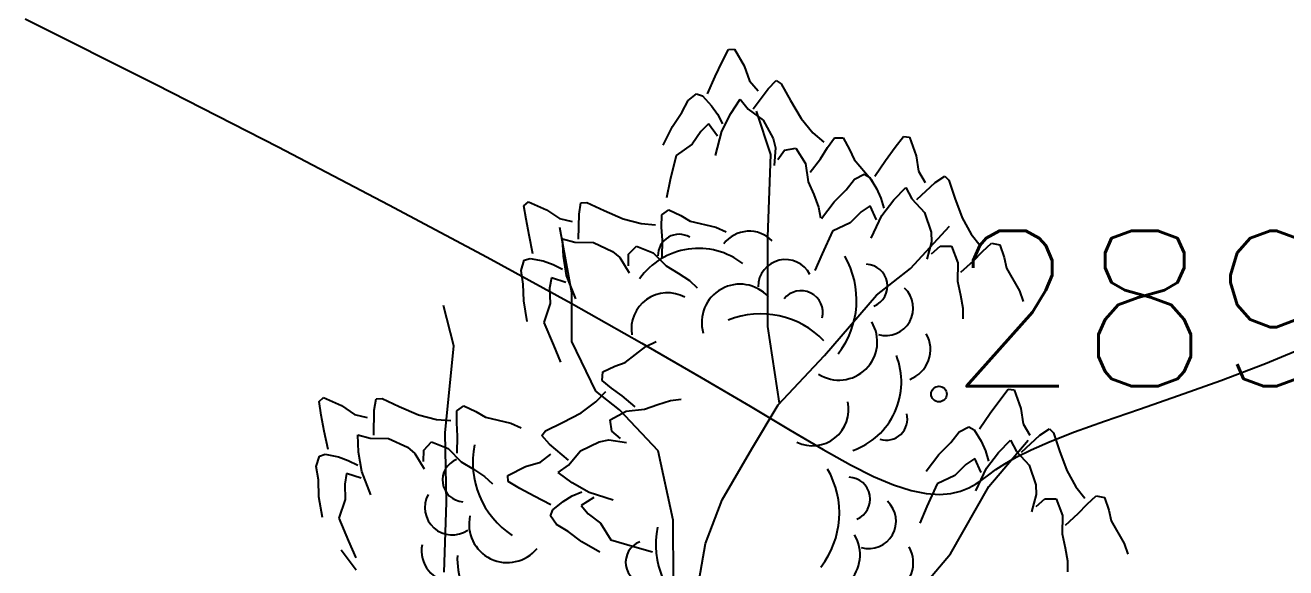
# Model space of a CAD drawing. Extents: x 524954 to 526204, y 9523489 to 9524010.
# Drawn here: x 525864.28 to 525872.38, y 9523763.68 to 9523767.17 of the extents above; entities that cross this region are included whole.
import ezdxf

# ---------------------------------------------------------------- set-up
doc = ezdxf.new("R2010")
doc.units = 0
doc.header["$PDMODE"] = 33
doc.header["$PDSIZE"] = 0.1
doc.linetypes.add('ACAD_ISO12W100', pattern=[21, 12, -3, 0, -3, 0, -3])
for name, color, linetype in [('Arbre', 34, 'ACAD_ISO12W100'), ('CN_01_00', 3, 'Continuous'), ('TopoAlt', 3, 'Continuous'), ('TOPOJIS', 7, 'Continuous')]:
    doc.layers.add(name, color=color, linetype=linetype)
doc.styles.add('Simplex 1.0', font='Simplex.shx', dxfattribs={"width": 0.99, "height": 1})

# ---------------------------------------------------------------- blocks, each defined once
blk = doc.blocks.new('TCPOINT M')
at = {"color": 0}
blk.add_point((0, 0), dxfattribs=at)
at = {"layer": 'TopoAlt', "style": 'Simplex 1.0', "width": 0.99}
blk.add_attdef('ALT', (0.15, 0.15), '', height=1, dxfattribs=at)
blk = doc.blocks.new('v088')
at = {"linetype": 'Continuous'}
for p, q in [((-0.0239, 12.3184), (0.0161, 12.3965)), ((0.0161, 12.3965), (0.0546, 12.3999)), ((0.0546, 12.3999), (0.1184, 12.2906)), ((-0.0686, 12.2238), (-0.0239, 12.3184)), ((0.1184, 12.2906), (0.1522, 12.1952)), ((-0.1179, 12.1126), (-0.0686, 12.2238)), ((0.1522, 12.1952), (0.2074, 12.1313)), ((0.2717, 12.1435), (0.3242, 12.1966)), ((0.3242, 12.1966), (0.3557, 12.1751)), ((0.3557, 12.1751), (0.415, 12.0689)), ((-0.2428, 12.0693), (-0.1881, 12.111)), ((-0.1881, 12.111), (-0.1505, 12.0986)), ((-0.1505, 12.0986), (-0.0915, 12.0354)), ((0.1746, 12.0155), (0.2717, 12.1435)), ((-0.2828, 11.9912), (-0.2428, 12.0693)), ((-0.0915, 12.0354), (-0.0536, 11.98)), ((0.0317, 11.9844), (0.0922, 12.0781)), ((0.0922, 12.0781), (0.1437, 12.0135)), ((0.1437, 12.0135), (0.2395, 11.9416)), ((0.2897, 11.7219), (0.1969, 11.9998)), ((0.415, 12.0689), (0.4841, 11.9528)), ((-0.344, 11.9013), (-0.2828, 11.9912)), ((-0.1123, 11.9179), (-0.1618, 11.8694)), ((-0.0542, 11.8389), (-0.1123, 11.9179)), ((-0.0536, 11.98), (-0.0225, 11.9193)), ((-0.0252, 11.8718), (0.0317, 11.9844)), ((0.2395, 11.9416), (0.3048, 11.8248)), ((0.4841, 11.9528), (0.5601, 11.8616)), ((-0.4033, 11.7804), (-0.344, 11.9013)), ((-0.1618, 11.8694), (-0.2169, 11.7884)), ((-0.066, 11.7153), (-0.0252, 11.8718)), ((0.5601, 11.8616), (0.6304, 11.8005)), ((1.0886, 11.7676), (1.1424, 11.8368)), ((1.1424, 11.8368), (1.1809, 11.833)), ((-0.2169, 11.7884), (-0.3202, 11.714)), ((0.3048, 11.8248), (0.32, 11.7651)), ((0.32, 11.7651), (0.3106, 11.6498)), ((0.378, 11.7487), (0.4498, 11.7623)), ((0.4498, 11.7623), (0.5114, 11.6644)), ((0.6075, 11.6944), (0.6527, 11.7656)), ((0.6527, 11.7656), (0.6994, 11.8293)), ((0.6994, 11.8293), (0.7544, 11.828)), ((0.7544, 11.828), (0.796, 11.7537)), ((1.027, 11.683), (1.0886, 11.7676)), ((1.1809, 11.833), (1.2232, 11.7138)), ((-0.3202, 11.714), (-0.3572, 11.5582)), ((0.2697, 11.1929), (0.2897, 11.7219)), ((0.3344, 11.6895), (0.378, 11.7487)), ((0.5418, 11.6075), (0.6075, 11.6944)), ((0.796, 11.7537), (0.824, 11.6885)), ((0.824, 11.6885), (0.9344, 11.5607)), ((0.9578, 11.583), (1.027, 11.683)), ((1.2232, 11.7138), (1.2386, 11.6137)), ((0.5114, 11.6644), (0.5299, 11.5465)), ((0.827, 11.5637), (0.8886, 11.5945)), ((0.8886, 11.5945), (0.9232, 11.5753)), ((1.2386, 11.6137), (1.2809, 11.5407)), ((-0.3572, 11.5582), (-0.3824, 11.4437)), ((0.5299, 11.5465), (0.5653, 11.4632)), ((0.7732, 11.4945), (0.827, 11.5637)), ((0.9232, 11.5753), (0.9693, 11.5022)), ((0.9344, 11.5607), (0.97, 11.497)), ((1.2271, 11.433), (1.3463, 11.5407)), ((1.3463, 11.5407), (1.4079, 11.583)), ((1.4079, 11.583), (1.4348, 11.556)), ((1.4348, 11.556), (1.4733, 11.4406)), ((0.5653, 11.4632), (0.5962, 11.3829)), ((0.6962, 11.4176), (0.7732, 11.4945)), ((0.9693, 11.5022), (0.9963, 11.4406)), ((0.9963, 11.4406), (1.0155, 11.3753)), ((1.0809, 11.4291), (1.1578, 11.5099)), ((1.1578, 11.5099), (1.1963, 11.4368)), ((1.1963, 11.4368), (1.2771, 11.3483)), ((1.4733, 11.4406), (1.5194, 11.3137)), ((-1.2987, 11.3921), (-1.2695, 11.4174)), ((-1.2853, 11.3054), (-1.2987, 11.3921)), ((-1.2695, 11.4174), (-1.1537, 11.3664)), ((-1.1537, 11.3664), (-1.0704, 11.3089)), ((-0.9434, 11.3371), (-0.9319, 11.4109)), ((-0.9319, 11.4109), (-0.8938, 11.412)), ((-0.8938, 11.412), (-0.7835, 11.3608)), ((-0.7835, 11.3608), (-0.6595, 11.3072)), ((-0.4126, 11.3334), (-0.3673, 11.3647)), ((-0.3673, 11.3647), (-0.2901, 11.3288)), ((0.5962, 11.3829), (0.6091, 11.3149)), ((0.6155, 11.3099), (0.6962, 11.4176)), ((0.8693, 11.3522), (0.8001, 11.2829)), ((0.927, 11.3906), (0.8693, 11.3522)), ((0.9693, 11.3022), (0.927, 11.3906)), ((1.004, 11.3291), (1.0809, 11.4291)), ((-1.266, 11.2026), (-1.2853, 11.3054)), ((-1.0704, 11.3089), (-0.9882, 11.2895)), ((-0.9469, 11.1764), (-0.9434, 11.3371)), ((-0.6595, 11.3072), (-0.5444, 11.2779)), ((-0.5444, 11.2779), (-0.4516, 11.2697)), ((-0.4131, 11.2545), (-0.4126, 11.3334)), ((-0.2901, 11.3288), (-0.2291, 11.2925)), ((-0.2291, 11.2925), (-0.0648, 11.2537)), ((0.8001, 11.2829), (0.6847, 11.2291)), ((0.9347, 11.1829), (1.004, 11.3291)), ((1.2771, 11.3483), (1.3194, 11.2214)), ((1.5194, 11.3137), (1.5771, 11.2099)), ((-1.2408, 11.0836), (-1.266, 11.2026)), ((-0.9914, 10.8307), (-1.0686, 11.252)), ((-0.4079, 11.1703), (-0.4131, 11.2545)), ((-0.0648, 11.2537), (0.0014, 11.223)), ((0.2693, 10.6145), (0.2697, 11.1929)), ((0.6847, 11.2291), (0.6193, 11.0829)), ((1.1882, 10.9882), (1.4374, 11.2608)), ((1.3194, 11.2214), (1.3232, 11.1598)), ((1.5771, 11.2099), (1.6348, 11.1368)), ((-1.0503, 11.1789), (-0.9708, 11.1567)), ((-1.0444, 11.0675), (-1.0503, 11.1789)), ((-0.9708, 11.1567), (-0.851, 11.1547)), ((-0.851, 11.1547), (-0.7296, 11.0984)), ((-0.6257, 11.0796), (-0.5755, 11.1328)), ((-0.5755, 11.1328), (-0.4682, 11.0896)), ((-0.4102, 11.0614), (-0.4079, 11.1703)), ((1.3232, 11.1598), (1.2925, 11.0483)), ((1.3232, 11.0829), (1.3771, 11.1329)), ((1.3771, 11.1329), (1.4502, 11.1329)), ((1.4502, 11.1329), (1.4925, 11.0252)), ((1.6502, 11.0983), (1.7079, 11.1522)), ((1.7079, 11.1522), (1.7617, 11.1406)), ((1.7617, 11.1406), (1.7887, 11.0598)), ((-1.3166, 10.9752), (-1.2967, 11.0411)), ((-1.2967, 11.0411), (-1.2589, 11.0531)), ((-1.2589, 11.0531), (-1.1741, 11.0365)), ((-1.1741, 11.0365), (-1.1109, 11.0139)), ((-1.0245, 10.9429), (-1.0444, 11.0675)), ((-0.7296, 11.0984), (-0.6822, 11.0589)), ((-0.6822, 11.0589), (-0.6222, 10.96)), ((-0.6263, 11.0061), (-0.6257, 11.0796)), ((-0.4682, 11.0896), (-0.3841, 11.005)), ((0.6193, 11.0829), (0.5731, 10.9752)), ((1.4925, 11.0252), (1.4886, 10.906)), ((1.5117, 10.9637), (1.5925, 11.0368)), ((1.5925, 11.0368), (1.6502, 11.0983)), ((1.7887, 11.0598), (1.8041, 10.9906)), ((-1.3032, 10.8885), (-1.3166, 10.9752)), ((-1.1109, 11.0139), (-1.0501, 10.983)), ((-0.3841, 11.005), (-0.3065, 10.9583)), ((-0.3065, 10.9583), (-0.2344, 10.9114)), ((0.9679, 10.8157), (1.1882, 10.9882)), ((1.8041, 10.9906), (1.8887, 10.8444)), ((-1.3, 10.7798), (-1.3032, 10.8885)), ((-1.122, 10.9292), (-1.1336, 10.8608)), ((-1.0286, 10.8992), (-1.122, 10.9292)), ((-0.9657, 10.7922), (-1.0245, 10.9429)), ((-0.2344, 10.9114), (-0.1841, 10.8638)), ((1.4886, 10.906), (1.5079, 10.8175)), ((-1.1336, 10.8608), (-1.1308, 10.7629)), ((-0.9911, 10.5198), (-0.9914, 10.8307)), ((0.6339, 10.4293), (0.9679, 10.8157)), ((1.5079, 10.8175), (1.5233, 10.7329)), ((1.8887, 10.8444), (1.9118, 10.7752)), ((-1.7492, 10.4915), (-1.8168, 10.7513)), ((-1.2771, 10.6471), (-1.3, 10.7798)), ((-1.1308, 10.7629), (-1.1708, 10.642)), ((1.5233, 10.7329), (1.5233, 10.6636)), ((-1.1708, 10.642), (-1.1094, 10.4942)), ((0.3448, 10.1217), (0.2693, 10.6145)), ((-1.8059, 9.9306), (-1.7492, 10.4915)), ((-1.1094, 10.4942), (-1.0628, 10.3867)), ((-0.8352, 10.1996), (-0.9911, 10.5198)), ((-0.648, 10.3846), (-0.514, 10.4875)), ((-0.514, 10.4875), (-0.4484, 10.5194)), ((-0.7146, 10.3603), (-0.648, 10.3846)), ((0.3358, 10.1122), (0.6339, 10.4293)), ((-0.7957, 10.2682), (-0.7912, 10.3231)), ((-0.7912, 10.3231), (-0.7146, 10.3603)), ((-0.7348, 10.218), (-0.7957, 10.2682)), ((-0.6662, 10.1688), (-0.7348, 10.218)), ((-2.6162, 10.1323), (-2.587, 10.1577)), ((-2.587, 10.1577), (-2.4712, 10.1066)), ((-2.2608, 10.0773), (-2.2494, 10.1511)), ((-2.2494, 10.1511), (-2.2113, 10.1522)), ((-2.2113, 10.1522), (-2.101, 10.101)), ((-0.8359, 10.1311), (-0.7709, 10.1978)), ((-0.6834, 10.0784), (-0.8352, 10.1996)), ((-0.5833, 10.0982), (-0.6662, 10.1688)), ((-0.4378, 10.1134), (-0.3559, 10.1397)), ((-0.3559, 10.1397), (-0.2873, 10.1487)), ((1.7002, 10.0578), (1.7617, 10.1424)), ((1.7617, 10.1424), (1.8156, 10.2117)), ((1.8156, 10.2117), (1.8541, 10.2078)), ((1.8541, 10.2078), (1.8964, 10.0886)), ((-2.6028, 10.0456), (-2.6162, 10.1323)), ((-2.4712, 10.1066), (-2.3879, 10.0492)), ((-2.2643, 9.9167), (-2.2608, 10.0773)), ((-2.101, 10.101), (-1.977, 10.0475)), ((-1.7305, 9.9947), (-1.7301, 10.0737)), ((-1.7301, 10.0737), (-1.6848, 10.1049)), ((-1.6848, 10.1049), (-1.6075, 10.069)), ((-1.6075, 10.069), (-1.5466, 10.0327)), ((-1.0512, 9.9981), (-0.9313, 10.0604)), ((-0.9313, 10.0604), (-0.8359, 10.1311)), ((-0.7431, 10.0152), (-0.6418, 10.0712)), ((-0.4354, 9.8162), (-0.6834, 10.0784)), ((-0.6418, 10.0712), (-0.5231, 10.0829)), ((-0.5231, 10.0829), (-0.4378, 10.1134)), ((0.1676, 9.8288), (0.3358, 10.1122)), ((1.631, 9.9578), (1.7002, 10.0578)), ((1.8964, 10.0886), (1.9118, 9.9886)), ((-2.5835, 9.9428), (-2.6028, 10.0456)), ((-2.3879, 10.0492), (-2.3057, 10.0298)), ((-1.977, 10.0475), (-1.8618, 10.0181)), ((-1.8618, 10.0181), (-1.7691, 10.0099)), ((-1.7254, 9.9105), (-1.7305, 9.9947)), ((-1.5466, 10.0327), (-1.3822, 9.9939)), ((-1.3822, 9.9939), (-1.316, 9.9632)), ((-1.1606, 9.945), (-1.0512, 9.9981)), ((-0.7336, 9.9427), (-0.7431, 10.0152)), ((1.9118, 9.9886), (1.9541, 9.9155)), ((-2.5582, 9.8238), (-2.5835, 9.9428)), ((-2.3678, 9.9191), (-2.2883, 9.8969)), ((-2.3619, 9.8077), (-2.3678, 9.9191)), ((-2.2883, 9.8969), (-2.1685, 9.895)), ((-2.1685, 9.895), (-2.0471, 9.8386)), ((-1.7966, 9.483), (-1.8059, 9.9306)), ((-1.7277, 9.8016), (-1.7254, 9.9105)), ((-1.1838, 9.9148), (-1.1606, 9.945)), ((-1.1339, 9.8592), (-1.1838, 9.9148)), ((-0.677, 9.8958), (-0.7336, 9.9427)), ((1.4463, 9.8693), (1.5002, 9.9386)), ((1.5002, 9.9386), (1.5617, 9.9693)), ((1.5617, 9.9693), (1.5963, 9.9501)), ((1.5963, 9.9501), (1.6425, 9.877)), ((1.9002, 9.8078), (2.0195, 9.9155)), ((2.0195, 9.9155), (2.081, 9.9578)), ((2.081, 9.9578), (2.1079, 9.9309)), ((2.1079, 9.9309), (2.1464, 9.8155)), ((-2.0471, 9.8386), (-1.9997, 9.7992)), ((-1.9438, 9.7464), (-1.9432, 9.8199)), ((-1.9432, 9.8199), (-1.893, 9.873)), ((-1.893, 9.873), (-1.7856, 9.8299)), ((-1.7856, 9.8299), (-1.7015, 9.7452)), ((-1.0116, 9.755), (-1.1339, 9.8592)), ((-1.0114, 9.724), (-0.9342, 9.8156)), ((-0.9342, 9.8156), (-0.8138, 9.874)), ((-0.8138, 9.874), (-0.7533, 9.8858)), ((-0.7533, 9.8858), (-0.6387, 9.8698)), ((-0.339, 9.3704), (-0.4354, 9.8162)), ((-0.0246, 9.5014), (0.1676, 9.8288)), ((1.3694, 9.7924), (1.4463, 9.8693)), ((1.6425, 9.877), (1.6694, 9.8155)), ((1.6694, 9.8155), (1.6887, 9.7501)), ((1.6901, 9.587), (1.945, 9.8846)), ((1.7541, 9.8039), (1.831, 9.8847)), ((1.831, 9.8847), (1.8695, 9.8116)), ((1.8695, 9.8116), (1.9502, 9.7232)), ((2.1464, 9.8155), (2.1926, 9.6885)), ((-2.634, 9.7155), (-2.6142, 9.7814)), ((-2.6142, 9.7814), (-2.5764, 9.7933)), ((-2.5764, 9.7933), (-2.4916, 9.7768)), ((-2.4916, 9.7768), (-2.4283, 9.7541)), ((-2.4283, 9.7541), (-2.3676, 9.7232)), ((-2.3419, 9.6831), (-2.3619, 9.8077)), ((-1.9997, 9.7992), (-1.9397, 9.7002)), ((-1.7015, 9.7452), (-1.624, 9.6985)), ((-1.2895, 9.7147), (-1.1923, 9.7429)), ((-1.1923, 9.7429), (-1.1254, 9.7944)), ((1.2886, 9.6847), (1.3694, 9.7924)), ((1.6002, 9.7655), (1.5425, 9.727)), ((1.6425, 9.677), (1.6002, 9.7655)), ((1.6771, 9.7039), (1.7541, 9.8039)), ((-2.6206, 9.6288), (-2.634, 9.7155)), ((-2.4395, 9.6694), (-2.4511, 9.6011)), ((-2.3461, 9.6395), (-2.4395, 9.6694)), ((-2.2831, 9.5325), (-2.3419, 9.6831)), ((-1.624, 9.6985), (-1.5519, 9.6516)), ((-1.5519, 9.6516), (-1.5015, 9.6041)), ((-1.4022, 9.6572), (-1.2895, 9.7147)), ((-1.401, 9.6186), (-1.4022, 9.6572)), ((-1.0789, 9.6763), (-1.0114, 9.724)), ((-0.9888, 9.6106), (-1.0789, 9.6763)), ((1.4733, 9.6578), (1.3579, 9.6039)), ((1.5425, 9.727), (1.4733, 9.6578)), ((1.6079, 9.5578), (1.6771, 9.7039)), ((1.9502, 9.7232), (1.9925, 9.5962)), ((2.1926, 9.6885), (2.2503, 9.5847)), ((-2.6175, 9.52), (-2.6206, 9.6288)), ((-2.4511, 9.6011), (-2.4483, 9.5032)), ((-1.3254, 9.5742), (-1.401, 9.6186)), ((-1.2335, 9.5242), (-1.3254, 9.5742)), ((-0.8796, 9.5473), (-0.9888, 9.6106)), ((1.3579, 9.6039), (1.2925, 9.4577)), ((1.4442, 9.1527), (1.6901, 9.587)), ((1.9925, 9.5962), (1.9964, 9.5347)), ((2.2503, 9.5847), (2.308, 9.5116)), ((-2.5946, 9.3874), (-2.6175, 9.52)), ((-2.4483, 9.5032), (-2.4883, 9.3823)), ((-1.1253, 9.4685), (-1.2335, 9.5242)), ((-1.1132, 9.4352), (-1.0467, 9.4905)), ((-1.0467, 9.4905), (-0.9892, 9.5252)), ((-0.9892, 9.5252), (-0.9269, 9.5527)), ((-0.8484, 9.5165), (-0.9306, 9.463)), ((-0.7257, 9.4976), (-0.8796, 9.5473)), ((-0.1306, 9.2193), (-0.0246, 9.5014)), ((1.9964, 9.5347), (1.9656, 9.4231)), ((1.9964, 9.4577), (2.0502, 9.5077)), ((2.0502, 9.5077), (2.1233, 9.5077)), ((2.1233, 9.5077), (2.1656, 9.4)), ((2.3233, 9.4731), (2.381, 9.527)), ((2.381, 9.527), (2.4349, 9.5154)), ((2.4349, 9.5154), (2.4618, 9.4347)), ((-1.8121, 9.0349), (-1.7966, 9.483)), ((-1.1278, 9.3984), (-1.1132, 9.4352)), ((-0.9306, 9.463), (-0.885, 9.4108)), ((-0.885, 9.4108), (-0.8073, 9.3511)), ((1.2925, 9.4577), (1.2463, 9.35)), ((2.1849, 9.3385), (2.2657, 9.4116)), ((2.2657, 9.4116), (2.3233, 9.4731)), ((2.4618, 9.4347), (2.4772, 9.3654)), ((-2.4883, 9.3823), (-2.4269, 9.2344)), ((-1.0892, 9.3413), (-1.1278, 9.3984)), ((-1.0136, 9.2969), (-1.0892, 9.3413)), ((-0.8073, 9.3511), (-0.7389, 9.2437)), ((-0.337, 8.9787), (-0.339, 9.3704)), ((2.1656, 9.4), (2.1618, 9.2808)), ((2.4772, 9.3654), (2.5618, 9.2193)), ((-0.9273, 9.2307), (-1.0136, 9.2969)), ((-0.7389, 9.2437), (-0.5855, 9.1979)), ((2.1618, 9.2808), (2.181, 9.1923)), ((-2.3783, 9.048), (-2.4742, 9.1766)), ((-2.4269, 9.2344), (-2.3802, 9.1269)), ((-0.81, 9.1646), (-0.9273, 9.2307)), ((-0.5855, 9.1979), (-0.4727, 9.1661)), ((-0.1861, 8.901), (-0.1306, 9.2193)), ((2.181, 9.1923), (2.1964, 9.1077)), ((2.5618, 9.2193), (2.5849, 9.15)), ((1.08, 8.7222), (1.4442, 9.1527)), ((2.1964, 9.1077), (2.1964, 9.0385))]:
    blk.add_line(p, q, dxfattribs=at)
for centre, major_axis, start_param, end_param in [((-0.3005, 11.0717), (0.0964, 0.0964), 0.254619, 2.377018), ((0.1501, 11.0237), (0.1445, 0.1445), 6.263619, 7.998733), ((-0.1756, 10.6509), (0.3298, 0.3298), 0.12682, 1.733702), ((0.3829, 10.8698), (-0.1246, 0.1246), 4.396235, 7.060094), ((0.2754, 10.7857), (0.3995, 0.3995), 4.836335, 6.022049), ((0.8987, 10.8757), (0.099, 0.099), 4.31771, 7.031286), ((0.0911, 10.6412), (0.1741, 0.1741), 6.236163, 8.918901), ((-0.3757, 10.5998), (0.1641, 0.1641), 0.282297, 2.520721), ((0.4834, 10.7051), (-0.099, 0.099), 3.680741, 6.394318), ((1.0287, 10.7332), (-0.1246, 0.1246), 2.081137, 4.744996), ((0.2226, 10.1318), (-0.3995, 0.3995), 4.689978, 5.875693), ((0.7276, 10.5169), (-0.1741, 0.1741), 1.793126, 4.475865), ((1.1114, 10.4666), (-0.1445, 0.1445), 2.713295, 4.448408), ((0.6623, 10.2582), (-0.3298, 0.3298), 2.69514, 4.302022), ((0.5573, 10.0804), (0.1641, 0.1641), 3.478918, 5.717341), ((1.0314, 10.0206), (0.0964, 0.0964), 3.62262, 5.745019), ((-1.0632, 9.7428), (0.3995, 0.3995), 2.158504, 3.344219), ((-1.6825, 9.6282), (-0.099, 0.099), -0.421529, 2.292047), ((0.1648, 9.4153), (0.3995, 0.3995), 4.836335, 6.022049), ((0.7881, 9.5054), (-0.099, 0.099), 2.746913, 5.46049), ((-1.7599, 9.4514), (-0.1246, 0.1246), 0.293965, 2.957824), ((0.9181, 9.3628), (0.1246, 0.1246), 3.651933, 6.315792), ((-1.4053, 9.3432), (0.1741, 0.1741), 2.133893, 4.816631), ((0.1148, 9.2139), (-0.3995, 0.3995), 0.587708, 1.773422), ((0.617, 9.1466), (-0.1741, 0.1741), 1.793126, 4.475865), ((-1.7527, 9.1724), (-0.1445, 0.1445), 0.590553, 2.325666), ((-0.5045, 9.0993), (0.099, 0.099), 1.149268, 3.862844), ((1.0008, 9.0963), (-0.1445, 0.1445), 2.713295, 4.448408), ((-1.2605, 9.1191), (0.3298, 0.3298), 2.307735, 3.914618)]:
    blk.add_ellipse(centre, major_axis=major_axis, ratio=1, start_param=start_param, end_param=end_param, dxfattribs=at)

msp = doc.modelspace()

# ---------------------------------------------------------------- linework, layer by layer
at = {"layer": 'CN_01_00', "elevation": 289, "flags": 128}
msp.add_lwpolyline([(525864.2755, 9523767.2091), (525865.1176, 9523766.787), (525865.9014, 9523766.3862), (525866.6149, 9523766.0137), (525867.246, 9523765.6766), (525867.7864, 9523765.3802), (525868.2419, 9523765.1235), (525868.6222, 9523764.9037), (525868.9369, 9523764.7182), (525869.1955, 9523764.5643), (525869.4076, 9523764.4394), (525869.5829, 9523764.3408), (525869.7308, 9523764.2658), (525869.8597, 9523764.2118), (525869.9723, 9523764.1764), (525870.0701, 9523764.1571), (525870.1547, 9523764.1515), (525870.2275, 9523764.1574), (525870.2899, 9523764.1721), (525870.3436, 9523764.1935), (525870.3899, 9523764.219), (525870.431, 9523764.2468), (525870.4719, 9523764.2772), (525870.518, 9523764.3108), (525870.5749, 9523764.3484), (525870.6483, 9523764.3907), (525870.7437, 9523764.4385), (525870.8667, 9523764.4925), (525871.0227, 9523764.5534), (525871.2156, 9523764.622), (525871.441, 9523764.6994), (525871.6928, 9523764.7864), (525871.9649, 9523764.884), (525872.2512, 9523764.9932), (525872.5455, 9523765.1151)], dxfattribs=at)

# ---------------------------------------------------------------- block references
at = {"layer": 'Arbre'}
msp.add_blockref('v088', (525868.7813, 9523754.6158), dxfattribs=at)
at = {"layer": 'TOPOJIS'}
ref = msp.add_blockref('TCPOINT M', (525870.1515, 9523764.7966, 289.15), dxfattribs=at)
ref.add_attrib('ALT', '289.15', (525870.2015, 9523764.8466, 289.15), dxfattribs={"layer": 'TopoAlt', "height": 1, "style": 'Simplex 1.0', "width": 0.99})

doc.saveas('drawing.dxf')
